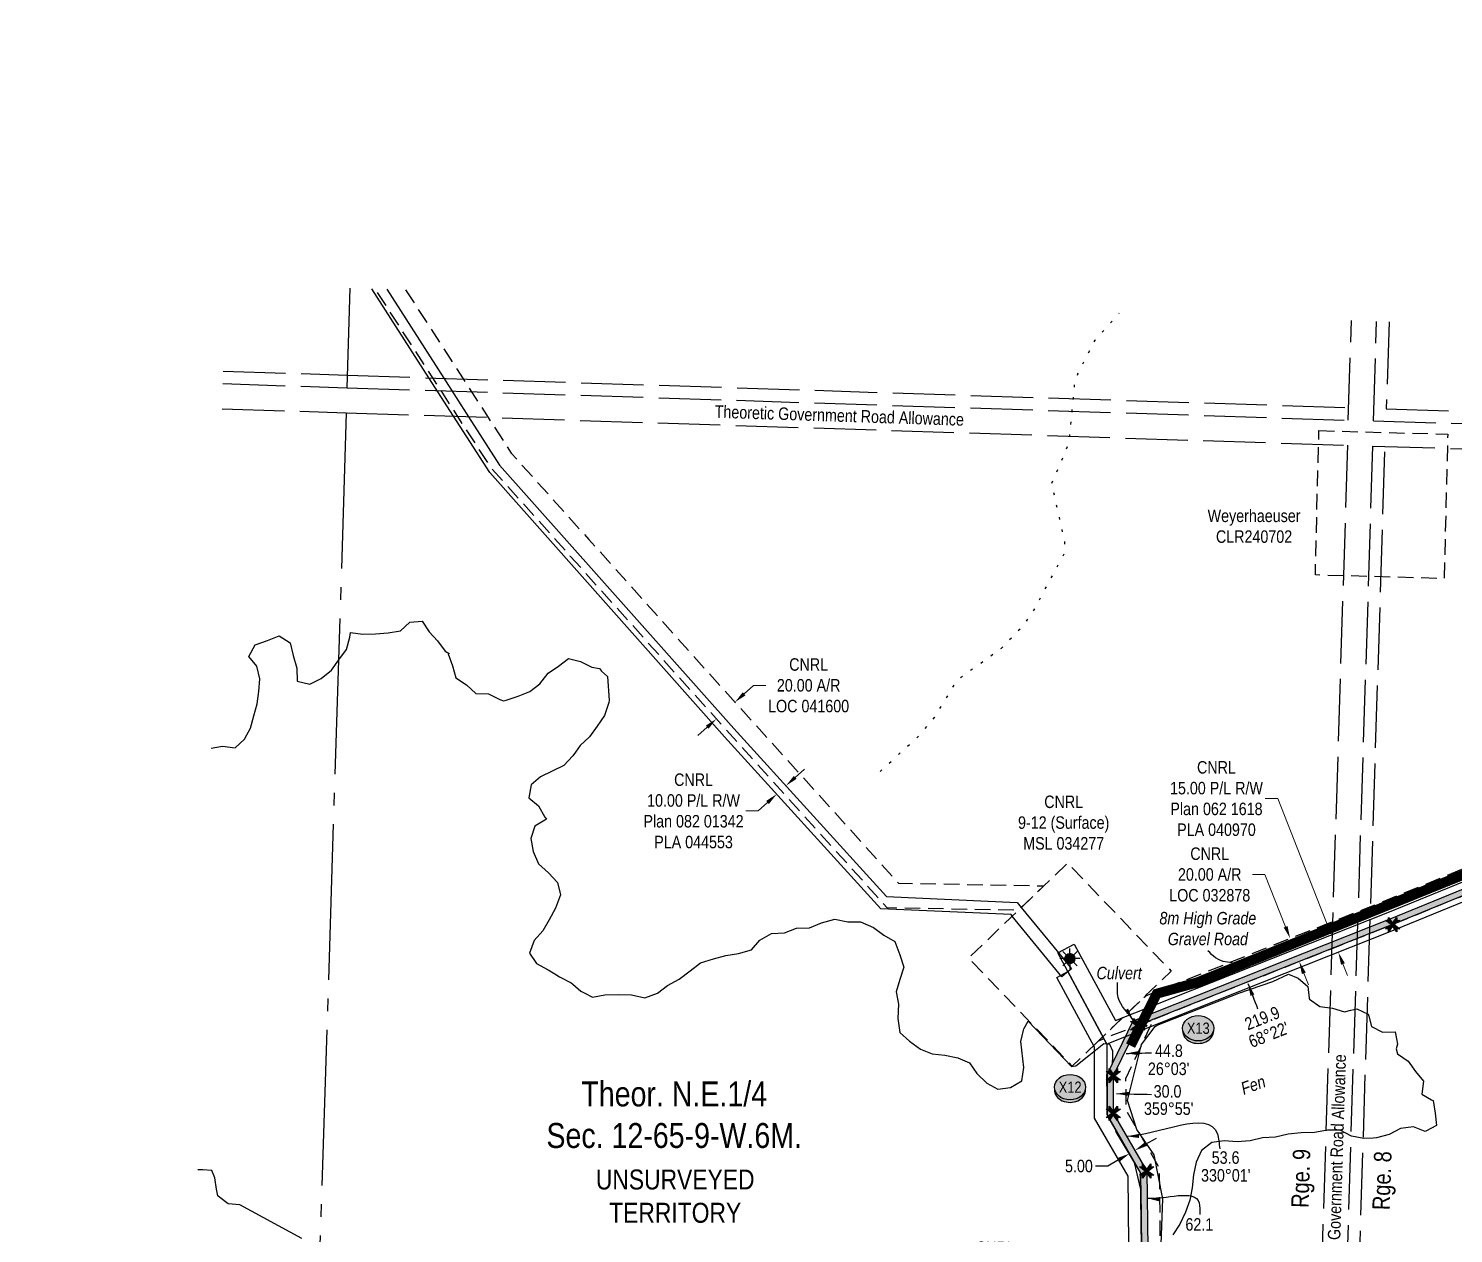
# Model space of a CAD drawing. Extents: x 355593 to 361635, y 6051593 to 6055416.
# Drawn here: x 356312 to 357454, y 6053885 to 6054851 of the extents above; entities that cross this region are included whole.
import ezdxf
from ezdxf.enums import TextEntityAlignment as Align

# ---------------------------------------------------------------- set-up
doc = ezdxf.new("R2010")
doc.units = 0
doc.header["$LTSCALE"] = 5
doc.header["$PDMODE"] = 34
doc.header["$PDSIZE"] = 0.03
for name, pattern in [('foc-ACCESSROAD', [3.75, 2.5, -1.25]), ('foc-QUARTERLINE', [33, 25, -3, 2, -3]), ('foc-UNSURVEYED', [12.5, 10, -2.5]), ('foc-WHEELTRACKS', [2, 0.4, -1.6])]:
    doc.linetypes.add(name, pattern=pattern)
doc.layers.get('Defpoints').update_dxf_attribs({"color": 9})
for name, color, linetype, lineweight in [('AS-GENERAL', 48, 'Continuous', 18), ('C-AR-T', 13, 'Continuous', 9), ('C-RW-T', 13, 'Continuous', 9), ('C-WS-T', 13, 'Continuous', 9), ('F-WS-T', 190, 'Continuous', 9), ('T-TEXT', 48, 'Continuous', 18)]:
    doc.layers.add(name, color=color, linetype=linetype, lineweight=lineweight)
for name, color, linetype in [('AS-ROADS', 254, 'Continuous'), ('C-AR', 13, 'foc-ACCESSROAD'), ('C-RW', 13, 'Continuous'), ('C-SYMBOL', 7, 'Continuous'), ('C-WS', 13, 'foc-ACCESSROAD'), ('C-WS-S', 8, 'Continuous'), ('D-TXT', 6, 'Continuous'), ('F-WS', 190, 'foc-ACCESSROAD'), ('L-BD', 7, 'Continuous'), ('L-MON', 1, 'Continuous'), ('L-QSEC', 8, 'foc-QUARTERLINE'), ('L-ROAD-T', 7, 'Continuous'), ('L-UNS-T', 3, 'Continuous'), ('L-USEC', 7, 'foc-UNSURVEYED'), ('P-CROSSINGS', 250, 'Continuous'), ('P-PROPOSED', 10, 'Continuous'), ('P-PROPOSED-H', 21, 'Continuous'), ('P-TXT', 4, 'Continuous'), ('T-WATER-P3', 160, 'foc-WHEELTRACKS'), ('WETLAND', 143, 'Continuous'), ('WETLAND-T', 146, 'Continuous')]:
    doc.layers.add(name, color=color, linetype=linetype)
doc.styles.add('175L', font='ARIALN.TTF', dxfattribs={"height": 20})
doc.styles.add('80CG', font='ARIALN.TTF', dxfattribs={"height": 10})
doc.styles.add('80L', font='ARIALN.TTF', dxfattribs={"height": 10})
doc.styles.add('80LS', font='ARIALNI.TTF', dxfattribs={"height": 10})
doc.styles.add('Crossing', font='ARIALN.TTF', dxfattribs={"height": 10})
doc.dimstyles.new('Compass 5 000', dxfattribs={"dimscale": 5, "dimtxt": 9, "dimasz": 2, "dimexe": 0.2, "dimexo": 0.0625, "dimgap": 0.5, "dimtad": 0, "dimtih": 1, "dimtoh": 1, "dimzin": 0, "dimdsep": 46, "dimtxsty": '80CG', "dimcen": 0.1, "dimse1": 1, "dimse2": 1, "dimclrd": 256, "dimclrt": 256, "dimaunit": 1, "dimadec": 4, "dimazin": 0, "dimtfac": 0.06, "dimtofl": 0, "dimtmove": 0, "dimatfit": 1, "dimfxl": 0.2, "dimtolj": 1, "dimtzin": 0, "dimlwd": -1, "dimarcsym": 0})

# ---------------------------------------------------------------- blocks, each defined once
blk = doc.blocks.new('*D420')
at = {"layer": 'C-AR-T', "transparency": 16777216}
for p, q in [((357303.3, 6054173), (357293.3, 6054173)), ((357319.8, 6054131.1), (357303.3, 6054173)), ((357334.5, 6054093.9), (357338.1, 6054084.6))]:
    blk.add_line(p, q, dxfattribs=at)
for points in [[(357321.4, 6054131.7), (357318.3, 6054130.5), (357323.5, 6054121.8)], [(357336, 6054094.5), (357332.9, 6054093.2), (357330.8, 6054103.2)]]:
    blk.add_solid(points, dxfattribs=at)
at = {"layer": 'Defpoints', "color": 0, "transparency": 16777216}
for p in [(357317.8, 6054119.5), (357323.5, 6054121.8), (357325.1, 6054100.9)]:
    blk.add_point(p, dxfattribs=at)
at = {"layer": 'C-AR-T', "transparency": 16777216, "insert": (357259, 6054173), "char_height": 10, "attachment_point": 5, "style": '80CG'}
blk.add_mtext('\\A1;CNRL\\P20.00 A/R\\PLOC 032878', dxfattribs=at)
blk = doc.blocks.new('*D421')
at = {"layer": 'C-AR-T', "transparency": 16777216}
for p, q in [((356885.7, 6054317.9), (356893.1, 6054324.7)), ((356893.1, 6054324.7), (356903.1, 6054324.7)), ((356856, 6054291.1), (356848.6, 6054284.4))]:
    blk.add_line(p, q, dxfattribs=at)
for points in [[(356884.6, 6054319.2), (356886.8, 6054316.7), (356878.3, 6054311.2)], [(356854.9, 6054292.4), (356857.1, 6054289.9), (356863.4, 6054297.8)]]:
    blk.add_solid(points, dxfattribs=at)
at = {"layer": 'Defpoints', "color": 0, "transparency": 16777216}
for p in [(356876.1, 6054313.6), (356878.3, 6054311.2), (356861.3, 6054300.2)]:
    blk.add_point(p, dxfattribs=at)
at = {"layer": 'C-AR-T', "transparency": 16777216, "insert": (356937.4, 6054324.7), "char_height": 10, "attachment_point": 5, "style": '80CG'}
blk.add_mtext('\\A1;CNRL\\P20.00 A/R\\PLOC 041600', dxfattribs=at)
blk = doc.blocks.new('*D435')
at = {"layer": 'C-RW-T', "transparency": 16777216}
for p, q in [((357313.5, 6054233.9), (357303.5, 6054233.9)), ((357353, 6054133.8), (357313.5, 6054233.9)), ((357365.8, 6054101.3), (357369.5, 6054092))]:
    blk.add_line(p, q, dxfattribs=at)
for points in [[(357354.5, 6054134.4), (357351.4, 6054133.2), (357356.6, 6054124.5)], [(357367.4, 6054101.9), (357364.3, 6054100.7), (357362.1, 6054110.6)]]:
    blk.add_solid(points, dxfattribs=at)
at = {"layer": 'Defpoints', "color": 0, "transparency": 16777216}
for p in [(357362.1, 6054110.6), (357239.4, 6054078.3), (357244.9, 6054064.4)]:
    blk.add_point(p, dxfattribs=at)
at = {"layer": 'C-RW-T', "transparency": 16777216, "insert": (357264.4, 6054233.9), "char_height": 10, "attachment_point": 5, "style": '80CG'}
blk.add_mtext('\\A1;CNRL\\P15.00 P/L R/W\\PPlan 062 1618\\PPLA 040970', dxfattribs=at)
blk = doc.blocks.new('*D436')
at = {"layer": 'C-RW-T', "transparency": 16777216}
for p, q in [((356926.6, 6054250.9), (356934, 6054257.6)), ((356904.4, 6054230.8), (356897, 6054224)), ((356897, 6054224), (356887, 6054224))]:
    blk.add_line(p, q, dxfattribs=at)
for points in [[(356925.5, 6054252.1), (356927.7, 6054249.7), (356919.2, 6054244.2)], [(356903.3, 6054232), (356905.5, 6054229.5), (356911.8, 6054237.5)]]:
    blk.add_solid(points, dxfattribs=at)
at = {"layer": 'Defpoints', "color": 0, "transparency": 16777216}
for p in [(356909.1, 6054240.5), (356916.5, 6054247.2), (356911.8, 6054237.5)]:
    blk.add_point(p, dxfattribs=at)
at = {"layer": 'C-RW-T', "transparency": 16777216, "insert": (356845.1, 6054224), "char_height": 10, "attachment_point": 5, "style": '80CG'}
blk.add_mtext('\\A1;CNRL\\P10.00 P/L R/W\\PPlan 082 01342\\PPLA 044553', dxfattribs=at)
blk = doc.blocks.new('*D441')
at = {"layer": 'C-RW-T', "transparency": 16777216}
for p, q in [((357136.2, 6053857), (357126.2, 6053857)), ((357163.2, 6053841.9), (357136.2, 6053857)), ((357189.4, 6053827.3), (357198.1, 6053822.5))]:
    blk.add_line(p, q, dxfattribs=at)
for points in [[(357164, 6053843.4), (357162.4, 6053840.5), (357172, 6053837)], [(357190.2, 6053828.8), (357188.6, 6053825.9), (357180.7, 6053832.2)]]:
    blk.add_solid(points, dxfattribs=at)
at = {"layer": 'Defpoints', "color": 0, "transparency": 16777216}
for p in [(357170.4, 6053834.3), (357172, 6053837), (357179.1, 6053829.4)]:
    blk.add_point(p, dxfattribs=at)
at = {"layer": 'C-RW-T', "transparency": 16777216, "insert": (357087.1, 6053857), "char_height": 10, "attachment_point": 5, "style": '80CG'}
blk.add_mtext('\\A1;CNRL\\P10.00 P/L R/W\\PPLA 241117', dxfattribs=at)
blk = doc.blocks.new('GAS')
h = blk.add_hatch(color=255)
h.dxf.hatch_style = 1
edge = h.paths.add_edge_path()
edge.add_arc((0, 0), 0.9, 0, 360)
for p, q in [((-0.81, 0), (-1.62, 0)), ((-0.57, 0.57), (-1.14, 1.14)), ((0, 0.81), (0, 1.62)), ((0.57, 0.57), (1.14, 1.14)), ((1.62, 0), (0.81, 0)), ((-0.57, -0.57), (-1.14, -1.14)), ((0, -0.81), (0, -1.62)), ((1.14, -1.14), (0.57, -0.57))]:
    blk.add_line(p, q)
blk.add_circle((0, 0), 0.8)
blk = doc.blocks.new('LABEL_ROAD_THEORETIC')
at = {"layer": 'L-ROAD-T', "style": '80L'}
blk.add_text('Theoretic Government Road Allowance', height=10, dxfattribs=at).set_placement((0, 0), align=Align.MIDDLE_CENTER)
blk = doc.blocks.new('xing2')
h = blk.add_hatch(color=50)
h.dxf.hatch_style = 1
edge = h.paths.add_edge_path()
edge.add_ellipse((0, 0), major_axis=(-12.5, 0), ratio=0.816297, start_angle=0, end_angle=360)
h = blk.add_hatch(color=250)
h.dxf.hatch_style = 1
edge = h.paths.add_edge_path()
edge.add_ellipse((0, -2), major_axis=(-12.5, 0), ratio=0.816297, start_angle=0, end_angle=180)
edge.add_line((12.5, -2), (12.5, 0))
edge.add_ellipse((0, 0), major_axis=(-12.5, 0), ratio=0.816297, start_angle=0, end_angle=180, ccw=False)
edge.add_line((-12.5, 0), (-12.5, -2))
at = {"color": 250}
blk.add_ellipse((0, 0), major_axis=(-12.5, 0), ratio=0.816297, dxfattribs=at)
blk.add_ellipse((0, -2), major_axis=(-12.5, 0), ratio=0.816297, start_param=0, end_param=3.141593, dxfattribs=at)
at = {"color": 250, "style": 'Crossing'}
blk.add_attdef('CROSSING', text='', height=9, dxfattribs=at).set_placement((0.1, 0), align=Align.MIDDLE_CENTER)
at = {"color": 250, "style": 'Crossing', "flags": 1}
for tag, p in [('OWNER', (0.1, -12.5)), ('DESCRIPTION', (0.1, -25.8)), ('LOCATION', (0.1, -39.3)), ('DWG_REF', (0.1, -52.8))]:
    blk.add_attdef(tag, text='', height=9, dxfattribs=at).set_placement(p, align=Align.MIDDLE_CENTER)
blk = doc.blocks.new('TEMP')
h = blk.add_hatch(color=255)
h.dxf.hatch_style = 1
h.paths.add_polyline_path([(0, 0.25), (-0.67, 1.15), (-0.67, 0.67), (-1.15, 0.67), (-0.25, 0), (-1.15, -0.67), (-0.67, -0.67), (-0.67, -1.15), (0, -0.25), (0.67, -1.15), (0.67, -0.67), (1.15, -0.67), (0.25, 0), (1.15, 0.67), (0.67, 0.67), (0.67, 1.15)])
h.paths.add_polyline_path([(0.57, 0.85), (0.57, 0.57), (0.85, 0.57), (0.08, 0), (0.85, -0.57), (0.57, -0.57), (0.57, -0.85), (0, -0.08), (-0.57, -0.85), (-0.57, -0.57), (-0.85, -0.57), (-0.08, 0), (-0.85, 0.57), (-0.57, 0.57), (-0.57, 0.85), (0, 0.08)], flags=16)
h = blk.add_hatch(color=1)
h.dxf.hatch_style = 1
h.paths.add_polyline_path([(0, 0.08), (-0.57, 0.85), (-0.57, 0.57), (-0.85, 0.57), (-0.08, 0), (-0.85, -0.57), (-0.57, -0.57), (-0.57, -0.85), (0, -0.08), (0.57, -0.85), (0.57, -0.57), (0.85, -0.57), (0.08, 0), (0.85, 0.57), (0.57, 0.57), (0.57, 0.85)])
at = {"color": 1}
for p, q in [((-0.08, 0), (0.08, 0)), ((0, 0.08), (0, -0.08))]:
    blk.add_line(p, q, dxfattribs=at)
at = {"color": 255, "flags": 128}
blk.add_lwpolyline([(-0.25, 0), (-1.15, 0.67), (-0.67, 0.67), (-0.67, 1.15), (0, 0.25), (0.67, 1.15), (0.67, 0.67), (1.15, 0.67), (0.25, 0), (1.15, -0.67), (0.67, -0.67), (0.67, -1.15), (0, -0.25), (-0.67, -1.15), (-0.67, -0.67), (-1.15, -0.67)], close=True, dxfattribs=at)
at = {"color": 1, "flags": 128}
blk.add_lwpolyline([(-0.08, 0), (-0.85, 0.57), (-0.57, 0.57), (-0.57, 0.85), (0, 0.08), (0.57, 0.85), (0.57, 0.57), (0.85, 0.57), (0.08, 0), (0.85, -0.57), (0.57, -0.57), (0.57, -0.85), (0, -0.08), (-0.57, -0.85), (-0.57, -0.57), (-0.85, -0.57)], close=True, dxfattribs=at)
blk = doc.blocks.new('*D480')
at = {"layer": 'Defpoints', "color": 0, "transparency": 16777216}
for p in [(357193.9, 6053950.5), (357194.6, 6053949.2), (357198.2, 6053953)]:
    blk.add_point(p, dxfattribs=at)
at = {"layer": 'P-TXT', "transparency": 16777216}
for p, q in [((357207.6, 6053956.7), (357216.2, 6053961.7)), ((357185.9, 6053944.2), (357177.3, 6053939.2)), ((357177.3, 6053939.2), (357167.3, 6053939.2))]:
    blk.add_line(p, q, dxfattribs=at)
for points in [[(357206.8, 6053958.2), (357208.4, 6053955.3), (357198.9, 6053951.7)], [(357185.1, 6053945.7), (357186.8, 6053942.8), (357194.6, 6053949.2)]]:
    blk.add_solid(points, dxfattribs=at)
at = {"layer": 'P-TXT', "transparency": 16777216, "insert": (357154.1, 6053939.2), "char_height": 10, "attachment_point": 5, "style": '80CG'}
blk.add_mtext('\\A1;5.00', dxfattribs=at)

msp = doc.modelspace()

# ---------------------------------------------------------------- hatches: boundary and pattern name
at = {"layer": 'P-PROPOSED-H'}
h = msp.add_hatch(color=256, dxfattribs=at)
h.dxf.hatch_style = 1
h.paths.add_polyline_path([(358890.644, 6054837.913), (358775.776, 6054680.894), (358719.363, 6054595.314), (358720.642, 6054582.102), (358726.752, 6054444.2), (358706.763, 6054443.653), (358700.924, 6054575.443), (358552.306, 6054439.338), (358502.568, 6054408.773), (358321.722, 6054350.661), (358060.822, 6054305.104), (357878.506, 6054313.182), (357834.693, 6054308.537), (357405.628, 6054132.847), (357201.32, 6054051.822), (357181.661, 6054011.606), (357181.705, 6053981.57), (357208.46, 6053935.181), (357209.254, 6053873.111), (357175.646, 6053813.023), (357155.589, 6053713.558), (357155.871, 6053613.069), (357120.248, 6053539.783), (356976.329, 6053459.385), (356862.534, 6053416.883), (356729.817, 6053324.812), (356485.668, 6053085.555), (356387.542, 6052979.833), (356315.907, 6052954.251), (356311.858, 6052958.113), (356384.71, 6052984.129), (356482.085, 6053089.042), (356726.621, 6053328.678), (356860.199, 6053421.347), (356974.224, 6053463.934), (357116.439, 6053543.381), (357150.87, 6053614.213), (357150.589, 6053714.05), (357170.901, 6053814.779), (357204.239, 6053874.384), (357203.479, 6053933.813), (357176.708, 6053980.229), (357176.661, 6054012.759), (357197.679, 6054055.755), (357403.759, 6054137.483), (357833.458, 6054313.432), (357878.352, 6054318.192), (358060.499, 6054310.122), (358320.522, 6054355.526), (358500.465, 6054413.348), (358549.282, 6054443.347), (358705.443, 6054586.36), (358711.539, 6054448.784), (358721.533, 6054449.058), (358715.654, 6054581.751), (358714.218, 6054596.591), (358771.67, 6054683.747), (358889.198, 6054844.402), (359006.559, 6054780.171), (359037.105, 6054799.378), (359044.215, 6054812.219), (359048.588, 6054809.798), (359040.855, 6054795.831), (359006.734, 6054774.377)])

# ---------------------------------------------------------------- linework, layer by layer
at = {"layer": 'AS-GENERAL', "const_width": 1.5, "flags": 128}
msp.add_lwpolyline([(357197.642, 6054056.266), (357197.663, 6054056.261), (357208.897, 6054051.404)], dxfattribs=at)
at = {"layer": 'AS-ROADS', "const_width": 8, "flags": 128}
msp.add_lwpolyline([(357195.567, 6054035.741), (357204.32, 6054053.414), (357216.576, 6054077.467), (357248.826, 6054086.446), (357498.965, 6054187.626)], dxfattribs=at)
at = {"layer": 'C-AR', "flags": 128}
for points in [[(358188.158, 6054327.339), (358060.822, 6054305.104), (357878.506, 6054313.182), (357834.693, 6054308.537), (357533.764, 6054185.31), (357527.88, 6054182.902), (357518.385, 6054179.014), (357510.635, 6054175.842), (357405.628, 6054132.847), (357388.175, 6054125.921), (357361.649, 6054115.395), (357357.644, 6054113.806), (357214.604, 6054057.042), (357195.244, 6054049.36), (357176.617, 6054042.446), (357169.187, 6054039.079), (357188.434, 6054057.524), (357207.701, 6054075.815), (357354.274, 6054133.98), (357358.278, 6054135.569), (357388.808, 6054147.685), (357398.152, 6054151.392), (357504.287, 6054194.849), (357515.06, 6054199.261), (357522.799, 6054202.428), (357524.555, 6054203.147), (357829.751, 6054328.121), (357877.892, 6054333.223), (358059.53, 6054325.176), (358188.748, 6054347.74), (358316.92, 6054370.121), (358494.156, 6054427.072), (358540.34, 6054455.453), (358572.18, 6054484.622), (358604.131, 6054513.901), (358699.153, 6054600.985), (358743.415, 6054668.109), (358759.359, 6054692.32), (358870.953, 6054844.877), (358875.766, 6054851.45), (358878.05, 6054850.52), (358893.621, 6054841.982), (358888.681, 6054835.23), (358775.776, 6054680.894), (358720.287, 6054596.717), (358714.399, 6054587.784), (358700.933, 6054575.451), (358632.851, 6054513.095), (358600.881, 6054483.816), (358552.306, 6054439.338), (358502.568, 6054408.773), (358321.722, 6054350.661), (358188.158, 6054327.339)], [(357121.227, 6053536.504), (356979.684, 6053457.638), (356978.134, 6053456.36), (356967.77, 6053473.729), (356968.363, 6053474.218), (357106.61, 6053551.247), (357150.738, 6053628.877), (357150.589, 6053714.05), (357170.901, 6053814.779), (357204.239, 6053874.384), (357203.479, 6053933.813), (357176.708, 6053980.229), (357176.563, 6054012.559), (357190.932, 6054041.953), (357194.435, 6054049.06), (357213.779, 6054056.715), (357210.482, 6054049.657), (357191.57, 6054009.231), (357191.698, 6053984.253), (357218.422, 6053937.917), (357219.284, 6053870.565), (357185.135, 6053809.511), (357170.832, 6053738.576), (357170.731, 6053623.592), (357121.227, 6053536.504)]]:
    msp.add_lwpolyline(points, close=True, dxfattribs=at)
msp.add_lwpolyline([(356614.214, 6054641.826), (356660.442, 6054570.446), (356680.411, 6054539.615), (356699.003, 6054510.914), (356761.173, 6054441.785), (356869.503, 6054320.928), (357009.479, 6054166.077), (357126.109, 6054163.96), (357107.925, 6054146.535), (357107.031, 6054145.678), (357105.629, 6054144.334), (357000.456, 6054146.242), (356854.642, 6054307.551), (356746.294, 6054428.427), (356683.079, 6054498.718), (356656.078, 6054540.407), (356636.11, 6054571.238), (356589.88, 6054642.616)], dxfattribs=at)
at = {"layer": 'C-RW'}
for points in [[(356599.215, 6054642.313), (356644.983, 6054570.949), (356664.752, 6054540.125), (356689.632, 6054501.337), (356877.427, 6054290.226), (356999.922, 6054155.297), (357104.561, 6054150.632), (357107.925, 6054146.535), (357137.966, 6054109.952), (357148.236, 6054097.444), (357144.278, 6054094.193), (357140.51, 6054091.098), (357100.686, 6054139.597), (357099.663, 6054140.843), (356995.318, 6054145.497), (356869.992, 6054283.545), (356681.641, 6054495.28), (356652.625, 6054540.519), (356632.855, 6054571.343), (356587.087, 6054642.707)], [(357835.916, 6054303.756), (357407.431, 6054128.536), (357176.625, 6054037.072), (357137.142, 6054110.117), (357150.334, 6054117.247), (357183.483, 6054055.92), (357401.831, 6054142.447), (357832.218, 6054318.444)], [(357194.209, 6053876.93), (357193.516, 6053931.078), (357166.716, 6053977.546), (357166.632, 6054034.537), (357136.347, 6054090.565), (357145.141, 6054095.318), (357176.625, 6054037.072), (357176.563, 6054012.559), (357176.708, 6053980.229), (357203.479, 6053933.813), (357204.239, 6053874.384)]]:
    msp.add_lwpolyline(points, dxfattribs=at)
at = {"layer": 'C-WS', "flags": 128}
msp.add_lwpolyline([(357168.615, 6054038.531), (357148.685, 6054019.432), (357065.679, 6054106.049), (357099.357, 6054138.324), (357100.686, 6054139.597), (357105.629, 6054144.334), (357107.031, 6054145.678), (357107.925, 6054146.535), (357126.109, 6054163.96), (357145.078, 6054182.139), (357228.084, 6054095.521), (357206.705, 6054075.033), (357187.66, 6054056.782), (357172.319, 6054042.08), (357168.615, 6054038.531)], close=True, dxfattribs=at)
at = {"layer": 'F-WS', "flags": 128}
msp.add_lwpolyline([(357346.526, 6054528.974), (357449.806, 6054526.102), (357446.958, 6054410.334), (357343.678, 6054413.207)], close=True, dxfattribs=at)
at = {"layer": 'L-QSEC'}
for p, q in [((356567.311, 6054563.419), (356569.839, 6054643.267)), ((356566.674, 6054543.315), (356542.171, 6053769.358))]:
    msp.add_line(p, q, dxfattribs=at)
at = {"layer": 'L-USEC'}
for p, q in [((357370.109, 6054537.362), (357372.624, 6054617.211)), ((357390.213, 6054536.749), (357392.728, 6054616.599)), ((357402.774, 6054616.293), (357400.576, 6054546.491)), ((356467.978, 6054576.7), (356567.629, 6054573.466)), ((356567.629, 6054573.466), (357370.425, 6054547.409)), ((356467.66, 6054566.653), (356567.327, 6054563.418)), ((356567.327, 6054563.418), (357370.109, 6054537.362)), ((356467.023, 6054546.55), (356566.674, 6054543.315)), ((356566.674, 6054543.315), (357369.476, 6054517.259)), ((357400.576, 6054546.491), (358193.956, 6054522.324)), ((357390.213, 6054536.749), (358193.624, 6054512.278)), ((357369.476, 6054517.259), (357344.163, 6053713.321)), ((357389.58, 6054516.646), (357364.267, 6053712.688)), ((357374.315, 6053712.403), (357399.627, 6054516.34)), ((357389.58, 6054516.646), (358193.012, 6054492.174))]:
    msp.add_line(p, q, dxfattribs=at)
at = {"layer": 'P-PROPOSED', "flags": 128}
for points in [[(357204.239, 6053874.384), (357203.479, 6053933.813), (357176.708, 6053980.229), (357176.661, 6054012.759), (357197.679, 6054055.755), (357403.759, 6054137.483), (357833.458, 6054313.432)], [(357834.693, 6054308.537), (357405.628, 6054132.847), (357201.32, 6054051.822), (357181.661, 6054011.606), (357181.705, 6053981.57), (357208.46, 6053935.181), (357209.254, 6053873.111)]]:
    msp.add_lwpolyline(points, dxfattribs=at)
at = {"layer": 'T-WATER-P3', "flags": 128}
msp.add_lwpolyline([(356994.707, 6054255.536), (357026.209, 6054284.752), (357038.32, 6054298.929), (357056.782, 6054329.267), (357092.035, 6054354.652), (357110.167, 6054373.5), (357117.687, 6054384.369), (357143.01, 6054431.524), (357142.801, 6054440.302), (357132.293, 6054486.52), (357146.296, 6054519.117), (357150.727, 6054566.172), (357153.679, 6054575.602), (357167.141, 6054601.5), (357186.498, 6054623.252)], dxfattribs=at)
at = {"layer": 'WETLAND', "flags": 128}
for points in [[(356458.402, 6054274.213), (356467.389, 6054275.89), (356477.681, 6054274.689), (356485.161, 6054281.445), (356487.048, 6054285.055), (356489.827, 6054290.37), (356492.458, 6054300.196), (356495.288, 6054309.808), (356496.482, 6054319.894), (356497.469, 6054329.986), (356494.94, 6054340), (356488.612, 6054347.879), (356493.499, 6054357.209), (356503.543, 6054360.565), (356512.982, 6054364.356), (356521.671, 6054358.872), (356524.193, 6054348.651), (356526.922, 6054338.423), (356527.372, 6054328.072), (356537.412, 6054325.639), (356546.469, 6054330.271), (356554.768, 6054336.79), (356560.649, 6054345.051), (356566.951, 6054353.504), (356569.583, 6054363.33), (356570.094, 6054367.068), (356579.882, 6054365.708), (356590.023, 6054366.063), (356600.176, 6054366.727), (356610.267, 6054368.53), (356617.545, 6054375.397), (356627.598, 6054376.168), (356633.078, 6054367.7), (356639.838, 6054360.323), (356645.845, 6054352.146), (356649.137, 6054350.386), (356648.251, 6054350.095), (356651.724, 6054340.46), (356654.471, 6054330.748), (356662.95, 6054325.169), (356670.658, 6054318.274), (356680.769, 6054317.803), (356689.912, 6054313.439), (356692.83, 6054312.379), (356694.745, 6054312.747), (356704.471, 6054315.907), (356713.915, 6054319.801), (356721.992, 6054325.915), (356725.676, 6054330.617), (356728.604, 6054334.356), (356736.873, 6054340.05), (356744.854, 6054346.374), (356754.585, 6054343.953), (356763.609, 6054339.18), (356769.829, 6054338.303), (356771.18, 6054336.18), (356776.107, 6054331.778), (356777.5, 6054312.5), (356777.262, 6054310.993), (356777.03, 6054310.049), (356773.761, 6054300.429), (356767.788, 6054292.106), (356761.586, 6054283.546), (356754.3, 6054276.473), (356750.536, 6054271.123), (356748.415, 6054268.109), (356741.214, 6054260.516), (356731.847, 6054255.896), (356722.481, 6054251.276), (356714.805, 6054244.837), (356713.088, 6054234.564), (356720.814, 6054228.185), (356725.851, 6054218.907), (356727.157, 6054217.334), (356717.82, 6054211.717), (356714.57, 6054201.914), (356716.567, 6054191.365), (356720.763, 6054181.704), (356728.765, 6054174.385), (356735.926, 6054166.683), (356738.456, 6054156.669), (356734.35, 6054146.069), (356729.463, 6054136.739), (356724.178, 6054127.836), (356717.287, 6054120.232), (356713.608, 6054110.03), (356719.088, 6054101.562), (356728.419, 6054096.675), (356733.807, 6054093.366), (356737.719, 6054090.963), (356747.05, 6054086.076), (356748.333, 6054084.985), (356754.669, 6054079.597), (356757.829, 6054077.942), (356764, 6054074.71), (356773.984, 6054076.414), (356784.748, 6054076.849), (356795.483, 6054076.459), (356806.143, 6054074.004), (356816.202, 6054077.772), (356824.286, 6054084.093), (356833.565, 6054089.13), (356842.49, 6054095.833), (356850.575, 6054102.153), (356861.032, 6054105.494), (356871.046, 6054108.023), (356881.03, 6054109.727), (356891.472, 6054112.655), (356898.363, 6054120.259), (356907.656, 6054125.708), (356918.008, 6054126.159), (356927.654, 6054129.942), (356938.006, 6054130.392), (356947.652, 6054134.175), (356958.507, 6054137.088), (356968.768, 6054135.061), (356979.105, 6054135.098), (356989.277, 6054130.594), (356997.737, 6054124.498), (357006.639, 6054119.214), (357010.393, 6054108.742), (357013.748, 6054098.698), (357010.497, 6054088.894), (357007.66, 6054079.075), (357009.364, 6054069.091), (357008.943, 6054057.531), (357010.602, 6054046.308), (357018.206, 6054039.417), (357027.064, 6054032.894), (357036.44, 6054029.245), (357046.731, 6054028.044), (357056.993, 6054026.017), (357066.354, 6054021.956), (357072.246, 6054013.473), (357080.233, 6054005.741), (357089.151, 6054000.869), (357099.12, 6054002.16), (357108.413, 6054007.61), (357110.043, 6054018.299), (357107.491, 6054039.063), (357109.679, 6054048.255), (357109.93, 6054049.31), (357113.398, 6054055.405), (357148.121, 6054019.172), (357151.596, 6054019.573), (357162.109, 6054028.007), (357174.038, 6054037.576), (357178.653, 6054037.076), (357181.064, 6054031.72), (357180.964, 6054027.025), (357180.842, 6054021.313), (357176.661, 6054012.759), (357176.708, 6053980.229), (357182.78, 6053969.702), (357184.051, 6053966.085), (357198.471, 6053941.996), (357202.459, 6053924.952), (357202.477, 6053924.878), (357203.658, 6053919.821), (357204.239, 6053874.384)], [(357219.717, 6053869.282), (357221.508, 6053912.832), (357214.321, 6053948.234), (357206.473, 6053959.863), (357200.591, 6053968.578), (357193.168, 6053991.792), (357204.308, 6054036.656), (357215.131, 6054051.246), (357216.829, 6054052.121), (357282.443, 6054077.979), (357309.598, 6054087.15), (357322.07, 6054093.039), (357329.933, 6054089.77), (357337.759, 6054083.285), (357338.838, 6054073.98), (357338.939, 6054073.113), (357347.2, 6054067.231), (357357.381, 6054065.827), (357357.381, 6054065.827), (357366.989, 6054062.894), (357372.272, 6054064.135), (357376.893, 6054065.221), (357386.04, 6054060.961), (357386.461, 6054059.472), (357388.787, 6054051.249), (357397.605, 6054046.484), (357407.743, 6054046.735), (357408.821, 6054041.234), (357409.661, 6054036.95), (357408.455, 6054033.17), (357409.672, 6054029.302), (357418.139, 6054023.412), (357424.04, 6054015.136), (357430.368, 6054007.258), (357429.159, 6053996.76), (357436.733, 6053992.443), (357438.069, 6053991.681), (357439.773, 6053981.697), (357440.858, 6053971.736), (357432.271, 6053967.153), (357431.793, 6053966.898), (357422.425, 6053970.753), (357412.036, 6053969.271), (357402.979, 6053964.639), (357392.751, 6053961.911), (357389.957, 6053961.728), (357382.598, 6053961.246), (357372.543, 6053963.266), (357363.617, 6053967.931), (357353.495, 6053968.093), (357343.09, 6053966.198), (357332.333, 6053965.969), (357321.951, 6053964.693), (357311.739, 6053962.377), (357301.387, 6053961.927), (357291.373, 6053959.397), (357281.014, 6053958.741), (357270.707, 6053959.529), (357260.731, 6053958.032), (357252.439, 6053951.719), (357248.172, 6053942.365), (357245.946, 6053932.318), (357244.943, 6053921.812), (357242.931, 6053911.963), (357239.474, 6053902.167), (357234.993, 6053892.615), (357229.31, 6053884.14)], [(356530.979, 6053881.246), (356481.312, 6053908.064), (356472.045, 6053909.021), (356465.341, 6053914.139), (356463.799, 6053915.316), (356462.549, 6053920.736), (356461.22, 6053929.673), (356458.755, 6053935.757), (356451.527, 6053936.135), (356447.705, 6053936.334)]]:
    msp.add_lwpolyline(points, dxfattribs=at)

# ---------------------------------------------------------------- block references
at = {"layer": 'C-WS-S', "rotation": 358.1410147743071}
msp.add_blockref('LABEL_ROAD_THEORETIC', (356961.981, 6054541.104), dxfattribs=at)
at = {"layer": 'C-WS-S', "xscale": 4.998390000000006, "yscale": 4.998390000000006, "zscale": 4.998390000000006}
msp.add_blockref('GAS', (357146.914, 6054105.61), dxfattribs=at)
at = {"layer": 'L-MON', "xscale": 4.998390000000001, "yscale": 4.998390000000001, "zscale": 4.998390000000001}
for p in [(357405.628, 6054132.847), (357201.32, 6054051.822), (357181.661, 6054011.606), (357181.705, 6053981.57), (357208.46, 6053935.181)]:
    msp.add_blockref('TEMP', p, dxfattribs=at)
at = {"layer": 'P-CROSSINGS', "xscale": 0.9993561036840004, "yscale": 0.9993561036840004, "zscale": 0.9993561036840004}
for p, values in [((357249.712, 6054049.759), {'CROSSING': 'X13'}), ((357146.981, 6054002.48), {'CROSSING': 'X12'})]:
    msp.add_blockref('xing2', p, dxfattribs=at).add_auto_attribs(values)

# ---------------------------------------------------------------- texts
at = {"layer": 'C-SYMBOL', "color": 3, "insert": (356829.624, 6054007.066), "char_height": 19.99342, "width": 203.17543, "attachment_point": 2, "style": '175L'}
msp.add_mtext('Theor. N.E.1/4\\PSec. 12-65-9-W.6M.', dxfattribs=at)
at = {"layer": 'C-WS-T', "insert": (357141.9, 6054214.604), "char_height": 9.99671, "attachment_point": 5, "style": '80CG'}
msp.add_mtext('\\A1;CNRL\\P9-12 (Surface)\\PMSL 034277', dxfattribs=at)
at = {"layer": 'D-TXT', "color": 3, "char_height": 14, "attachment_point": 1, "rotation": 88.19694, "style": '80L'}
for s, width, insert in [('Rge. 9', 73.75526, (357324.272, 6053905.969)), ('Rge. 8', 63.86109, (357389.342, 6053904.167))]:
    msp.add_mtext_dynamic_manual_height_columns(s, width=width, gutter_width=47.5, heights=[0], dxfattribs=dict(at, insert=insert))
at = {"layer": 'F-WS-T', "insert": (357294.562, 6054452.262), "char_height": 9.99671, "attachment_point": 5, "style": '80CG'}
msp.add_mtext('\\A1;Weyerhaeuser\\PCLR240702', dxfattribs=at)
at = {"layer": 'L-BD', "style": '80L'}
for s, p in [('219.9', (357301.059, 6054057.842)), ("68°22'", (357306.31, 6054044.6))]:
    msp.add_text(s, height=9.9968, rotation=21.632349, dxfattribs=at).set_placement(p, align=Align.MIDDLE_CENTER)
for s, p in [('44.8', (357226.268, 6054031.764)), ("26°03'", (357226.066, 6054017.22)), ('30.0', (357225.182, 6053999.117)), ("359°55'", (357226.101, 6053985.256))]:
    msp.add_text(s, height=9.9968, dxfattribs=at).set_placement(p, align=Align.MIDDLE_CENTER)
for s, p in [('53.6', (357271.73, 6053946.051)), ("330°01'", (357271.844, 6053931.806)), ('62.1', (357250.648, 6053892.439))]:
    msp.add_text(s, height=9.9968, dxfattribs=at).set_placement(p, align=Align.MIDDLE)
at = {"layer": 'L-ROAD-T', "style": '80L'}
msp.add_text('Theoretic Government Road Allowance', height=10, rotation=88.19694, dxfattribs=at).set_placement((357360.166, 6053928.969), align=Align.MIDDLE_CENTER)
at = {"layer": 'L-UNS-T', "color": 3, "insert": (356830.403, 6053914.997), "char_height": 15.99474, "attachment_point": 5, "style": '80L'}
msp.add_mtext_dynamic_manual_height_columns('UNSURVEYED TERRITORY', width=126.41375, gutter_width=47.5, heights=[0], dxfattribs=at)
at = {"layer": 'T-TEXT', "char_height": 9.9967, "attachment_point": 2, "style": '80LS'}
for s, insert, width in [('8m High Grade\\PGravel Road', (357257.497, 6054143.021), 77.46871), ('Culvert', (357186.369, 6054099.006), 36.81364)]:
    msp.add_mtext(s, dxfattribs=dict(at, insert=insert, width=width))
at = {"layer": 'WETLAND-T', "insert": (357292.106, 6054009.035), "char_height": 9.9943, "width": 56.14577, "attachment_point": 2, "rotation": 20, "style": '80LS'}
msp.add_mtext('Fen', dxfattribs=at)

# ---------------------------------------------------------------- dimensions: what is measured, and where the dimension line sits
at = {"layer": 'C-AR-T'}
dim = msp.add_aligned_dim(p1=(356861.276, 6054300.212), p2=(356876.109, 6054313.62), distance=-3.21, text='CNRL\\P20.00 A/R\\PLOC 041600', dimstyle='Compass 5 000', dxfattribs=at)
dim.commit()
dim.dimension.update_dxf_attribs({"geometry": '*D421', "text_midpoint": (356937.388, 6054324.651)})
dim = msp.add_linear_dim(base=(357323.476, 6054121.763), p1=(357325.144, 6054100.93), p2=(357317.813, 6054119.531), angle=111.509071, text='CNRL\\P20.00 A/R\\PLOC 032878', dimstyle='Compass 5 000', dxfattribs=at)
dim.commit()
dim.dimension.update_dxf_attribs({"geometry": '*D420', "text_midpoint": (357258.959, 6054173.025), "dimtype": 161})
at = {"layer": 'C-RW-T'}
dim = msp.add_aligned_dim(p1=(356916.51, 6054247.177), p2=(356909.108, 6054240.458), distance=4.029, text='CNRL\\P10.00 P/L R/W\\PPlan 082 01342\\PPLA 044553', dimstyle='Compass 5 000', dxfattribs=at)
dim.commit()
dim.dimension.update_dxf_attribs({"geometry": '*D436', "text_midpoint": (356845.119, 6054224.031)})
for base, p1, p2, angle, text, picture, middle in [((357362.136, 6054110.581), (357239.424, 6054078.34), (357244.922, 6054064.387), 291.509178, 'CNRL\\P15.00 P/L R/W\\PPlan 062 1618\\PPLA 040970', '*D435', (357264.437, 6054233.936)), ((357171.968, 6053837.048), (357179.103, 6053829.433), (357170.421, 6053834.271), 150.873051, 'CNRL\\P10.00 P/L R/W\\PPLA 241117', '*D441', (357087.145, 6053856.961))]:
    dim = msp.add_linear_dim(base=base, p1=p1, p2=p2, angle=angle, text=text, dimstyle='Compass 5 000', dxfattribs=at)
    dim.commit()
    dim.dimension.update_dxf_attribs({"geometry": picture, "text_midpoint": middle, "dimtype": 161})
at = {"layer": 'P-TXT'}
dim = msp.add_aligned_dim(p1=(357198.185, 6053952.996), p2=(357193.856, 6053950.498), distance=1.472, text='5.00', dimstyle='Compass 5 000', dxfattribs=at)
dim.commit()
dim.dimension.update_dxf_attribs({"geometry": '*D480', "text_midpoint": (357154.128, 6053939.231)})

# ---------------------------------------------------------------- leaders
at = {"layer": 'L-BD', "path_type": 1}
for points in [[(357289.656, 6054085.627), (357297.397, 6054065.405)], [(357192.365, 6053963.087), (357265.114, 6053965.146), (357267.076, 6053953.138)], [(357208.738, 6053913.468), (357250.556, 6053909.738), (357251.055, 6053900.379)]]:
    msp.add_leader(points, dimstyle='Compass 5 000', override={"dimgap": 0.5, "dimtad": 0}, dxfattribs=at)
for points in [[(357192.001, 6054029.554), (357212.266, 6054030.05)], [(357184.304, 6053997.318), (357212.347, 6053996.669)]]:
    msp.add_leader(points, dimstyle='Compass 5 000', dxfattribs=at)
at = {"layer": 'T-TEXT', "path_type": 1}
for points in [[(357291.352, 6054100.829), (357263.619, 6054106.234), (357257.594, 6054111.84)], [(357197.642, 6054056.266), (357185.639, 6054074.472), (357184.983, 6054086.462)]]:
    msp.add_leader(points, dimstyle='Compass 5 000', override={"dimgap": 0.5, "dimtad": 0}, dxfattribs=at)

doc.saveas('drawing.dxf')
